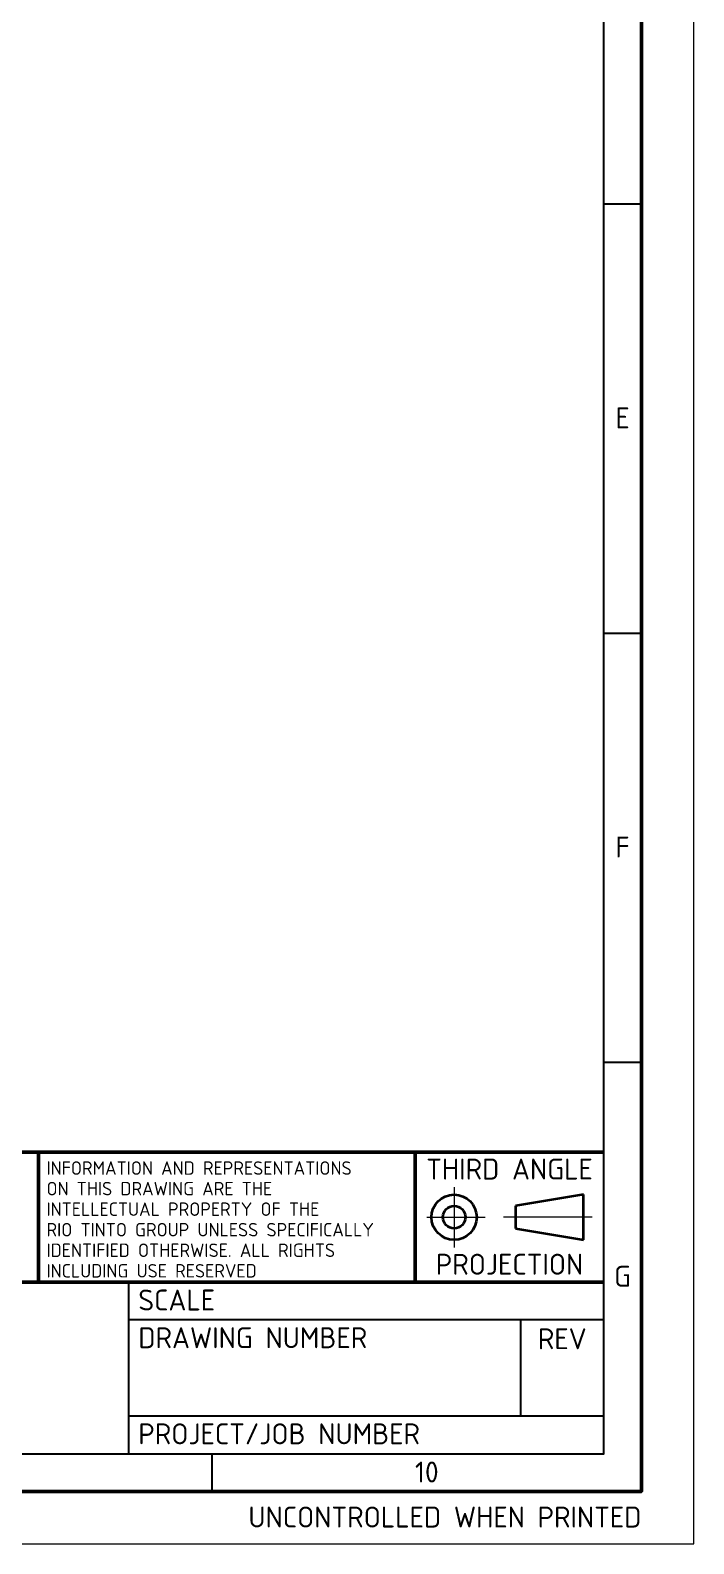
# Paper-space layout 'A3' of a CAD drawing. Header units: millimetres. Extents: x 0 to 420, y 0 to 297.
# Drawn here: x 356.6 to 420, y 0 to 144.6 of the extents above; entities that cross this region are included whole.
import ezdxf
from ezdxf.enums import TextEntityAlignment as Align

# ---------------------------------------------------------------- set-up
doc = ezdxf.new("R2010")
doc.units = ezdxf.units.MM
doc.header["$MEASUREMENT"] = 0
doc.linetypes.add('DGN Style 7', pattern=[28.107364, 12.648314, -5.621473, 4.216105, -5.621473])
doc.layers.add('G_Border', color=7, linetype='Continuous', lineweight=18)
doc.styles.add('Style-ISO3098B', font='ISO3098B.shx')
doc.linetypes.add('Optic Underground', pattern='A,-118.110236,216.535433,-118.110236,216.535433,-216.535433,[1,dgnlstyle.shx,S=1.562305,R=0,X=0,Y=0],-98.425197', length=984.251969)

# ---------------------------------------------------------------- blocks, each defined once
blk = doc.blocks.new('RTA3')
at = {"layer": 'G_Border', "color": 230, "linetype": 'Continuous', "lineweight": 25}
for p, q in [((411.4, 128), (415, 128)), ((411.4, 87), (415, 87)), ((411.4, 46), (415, 46)), ((366.04, 8.6), (366.04, 24.98)), ((411.4, 21.38), (366.04, 21.38)), ((403.48, 12.2), (403.48, 21.38)), ((411.4, 12.2), (366.04, 12.2)), ((374, 5), (374, 8.6))]:
    blk.add_line(p, q, dxfattribs=at)
at = {"layer": 'G_Border', "color": 30, "linetype": 'Continuous', "lineweight": 50}
for p, q in [((411.4, 37.4), (8.6, 37.4)), ((357.4, 24.98), (357.4, 37.4)), ((393.4, 24.98), (393.4, 37.4)), ((262.72, 24.98), (411.4, 24.98))]:
    blk.add_line(p, q, dxfattribs=at)
at = {"layer": 'G_Border', "color": 7, "linetype": 'DGN Style 7', "lineweight": 18}
for p, q in [((397.11, 34.07), (397.11, 28.31)), ((394.49, 31.19), (400.07, 31.19)), ((410.31, 31.19), (401.83, 31.19))]:
    blk.add_line(p, q, dxfattribs=at)
at = {"layer": 'G_Border', "color": 230, "linetype": 'Continuous', "lineweight": 35}
for p, q in [((409.46, 33.35), (402.98, 32.27)), ((409.46, 29.03), (409.46, 33.35)), ((402.98, 32.27), (402.98, 30.11)), ((402.98, 30.11), (409.46, 29.03))]:
    blk.add_line(p, q, dxfattribs=at)
for radius in [2.16, 1.08]:
    blk.add_circle((397.11, 31.19), radius, dxfattribs=at)
at = {"layer": 'G_Border', "color": 7, "linetype": 'Continuous', "lineweight": 18}
blk.add_3dface([(0, 0), (420, 0), (420, 297), (0, 297)], dxfattribs=at)
at = {"layer": 'G_Border', "color": 30, "linetype": 'Continuous', "lineweight": 50}
blk.add_3dface([(5, 5), (415, 5), (415, 292), (5, 292)], dxfattribs=at)
at = {"layer": 'G_Border', "color": 230, "linetype": 'Continuous', "lineweight": 25}
blk.add_3dface([(8.6, 8.6), (411.4, 8.6), (411.4, 288.4), (8.6, 288.4)], dxfattribs=at)
at = {"layer": 'G_Border', "color": 7, "linetype": 'Continuous', "lineweight": 25, "style": 'Style-ISO3098B'}
for s, p in [('E', (413.2, 107.55)), ('F', (413.2, 66.55)), ('THIRD ANGLE', (402.4, 35.79)), ('PROJECTION', (402.4, 26.7)), ('G', (413.2, 25.55)), ('10', (394.5, 6.85))]:
    blk.add_text(s, height=2, dxfattribs=at).set_placement(p, align=Align.MIDDLE_CENTER)
for s, p in [('SCALE', (366.94, 22.28)), ('DRAWING NUMBER', (366.94, 18.68)), ('PROJECT/JOB NUMBER', (366.94, 9.5))]:
    blk.add_text(s, height=2, dxfattribs=at).set_placement(p)
blk.add_text('REV', height=2, dxfattribs=at).set_placement((407.44, 20.58), align=Align.TOP_CENTER)
blk.add_text('UNCONTROLLED WHEN PRINTED', height=2, dxfattribs=at).set_placement((415, 2.55), align=Align.MIDDLE_RIGHT)
at = {"layer": 'G_Border', "color": 7, "lineweight": 25, "insert": (358.17, 30.98), "char_height": 1.2857, "attachment_point": 4, "line_spacing_factor": 0.915839, "style": 'Style-ISO3098B'}
blk.add_mtext('INFORMATION AND REPRESENTATIONS\\PON THIS DRAWING ARE THE\\PINTELLECTUAL PROPERTY OF THE\\PRIO TINTO GROUP UNLESS SPECIFICALLY\\PIDENTIFIED OTHERWISE. ALL RIGHTS\\PINCLUDING USE RESERVED', dxfattribs=at)
at = {"layer": 'G_Border', "color": 7, "linetype": 'Continuous', "lineweight": 25, "style": 'Style-ISO3098B'}
for tag, p in [('068 Ref1', (16.7, 36.5)), ('026 Rev1', (80.02, 36.5)), ('027 By1', (85.78, 36.5)), ('028 Date1', (94.42, 36.5)), ('029 Description1', (109.54, 36.5)), ('030 Ckd1', (188.74, 36.5)), ('031 App1', (195.94, 36.5)), ('009 Drawn', (225.46, 36.5)), ('010 Drawn Date', (247.06, 36.5)), ('069 Ref2', (16.7, 32.9)), ('032 Rev2', (80.02, 32.9)), ('033 By2', (85.78, 32.9)), ('034 Date2', (94.42, 32.9)), ('035 Description2', (109.54, 32.9)), ('036 Ckd2', (188.74, 32.9)), ('037 App2', (195.94, 32.9)), ('011 Traced', (225.46, 32.9)), ('012 Traced Date', (247.06, 32.9)), ('070 Ref3', (16.7, 29.3)), ('038 Rev3', (80.02, 29.3)), ('039 By3', (85.78, 29.3)), ('040 Date3', (94.42, 29.3)), ('041 Description3', (109.54, 29.3)), ('042 Ckd3', (188.74, 29.3)), ('043 App3', (195.94, 29.3)), ('013 Checked', (225.46, 29.3)), ('014 Checked Date', (247.06, 29.3)), ('071 Ref4', (16.7, 25.7)), ('044 Rev4', (80.02, 25.7)), ('045 By4', (85.78, 25.7)), ('046 Date4', (94.42, 25.7)), ('047 Description4', (109.54, 25.7)), ('048 Ckd4', (188.74, 25.7)), ('049 App4', (195.94, 25.7)), ('015 Supt Draft', (225.46, 25.7)), ('016 Supt Draft Date', (247.06, 25.7)), ('005 Scale', (375.95, 24.08)), ('072 Ref5', (16.7, 22.1)), ('050 Rev5', (80.02, 22.1)), ('051 By5', (85.78, 22.1)), ('052 Date5', (94.42, 22.1)), ('053 Description5', (109.54, 22.1)), ('054 Ckd5', (188.74, 22.1)), ('055 App5', (195.94, 22.1)), ('017 Proj Eng', (225.46, 22.1)), ('018 Proj Eng Date', (247.06, 22.1)), ('073 Ref6', (16.7, 18.5)), ('056 Rev6', (80.02, 18.5)), ('057 By6', (85.78, 18.5)), ('058 Date6', (94.42, 18.5)), ('059 Description6', (109.54, 18.5)), ('060 Ckd6', (188.74, 18.5)), ('061 App6', (195.94, 18.5)), ('019 Approved', (225.46, 18.5)), ('020 Approved Date', (247.06, 18.5)), ('074 Ref7', (16.7, 14.9)), ('062 Rev7', (80.02, 14.9)), ('063 By7', (85.78, 14.9)), ('064 Date7', (94.42, 14.9)), ('065 Description7', (109.54, 14.9)), ('066 Ckd7', (188.74, 14.9)), ('067 App7', (195.94, 14.9)), ('021 App for Const', (225.46, 14.9)), ('022 App for Const Date', (247.06, 14.9)), ('075 Ref8', (16.7, 11.3)), ('023 Blank Person Title', (203.14, 11.3)), ('024 Blank Person Name', (225.46, 11.3)), ('025 Blank Person Date', (247.06, 11.3))]:
    blk.add_attdef(tag, text='', height=1.8, dxfattribs=at).set_placement(p, align=Align.TOP_LEFT)
at = {"layer": 'G_Border', "color": 7, "linetype": 'Continuous', "lineweight": 35, "style": 'Style-ISO3098B', "flags": 8}
blk.add_attdef('001 Title Line 1', text='', height=2.5, dxfattribs=at).set_placement((263.97, 23.73), align=Align.TOP_LEFT)
at = {"layer": 'G_Border', "color": 7, "linetype": 'Continuous', "lineweight": 35, "style": 'Style-ISO3098B'}
for tag, p in [('002 Title Line 2', (263.97, 19.98)), ('003 Title Line 3', (263.97, 16.23)), ('004 Title Line 4', (263.97, 12.48))]:
    blk.add_attdef(tag, text='', height=2.5, dxfattribs=at).set_placement(p, align=Align.TOP_LEFT)
at = {"layer": 'G_Border', "color": 7, "linetype": 'Continuous', "lineweight": 35, "style": 'Style-ISO3098B', "width": 0.8}
for tag, p in [('006 Drawing Number', (366.94, 16.93)), ('007 Title Rev', (404.88, 16.93))]:
    blk.add_attdef(tag, text='', height=3.5, dxfattribs=at).set_placement(p, align=Align.TOP_LEFT)
at = {"layer": 'G_Border', "color": 7, "linetype": 'Continuous', "lineweight": 25, "style": 'Style-ISO3098B'}
blk.add_attdef('008 Project Number', (0, 0), '', height=1.8, dxfattribs=at)

psp = doc.layouts.new('A3')

# ---------------------------------------------------------------- block references
at = {"linetype": 'Optic Underground'}
psp.add_blockref('RTA3', (0, 0), dxfattribs=at)

doc.saveas('drawing.dxf')
